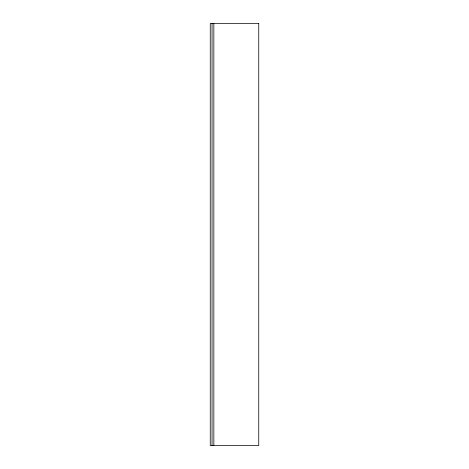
<?xml version="1.0" encoding="UTF-8"?>
<svg xmlns="http://www.w3.org/2000/svg" width="469" height="469" viewBox="0 0 469 469"><rect width="100%" height="100%" fill="white"/><g stroke="black" fill="none" stroke-linecap="round" stroke-linejoin="round"><path stroke-width="0.7" d="M213.846 23.45L213.846 445.55M212.047 23.45L212.047 445.55M258.747 23.45L210.253 23.45L210.253 445.55L258.747 445.55L258.747 23.45"/></g></svg>
